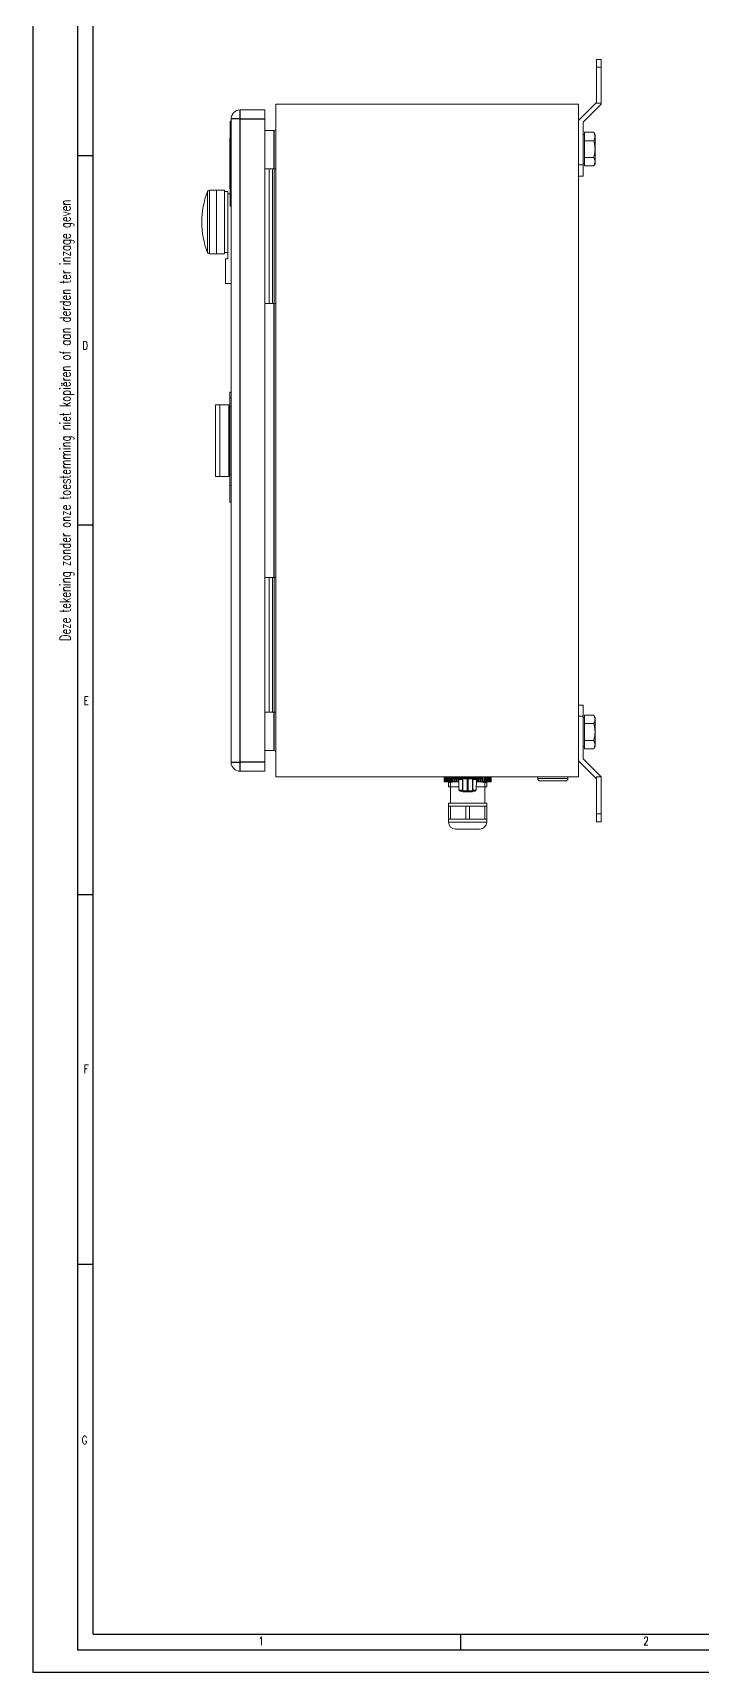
# Model space of a CAD drawing. Extents: x 4137 to 28680, y 2446 to 6814.
# Drawn here: x 6142 to 6441, y 3765 to 4496 of the extents above; entities that cross this region are included whole.
import ezdxf

# ---------------------------------------------------------------- set-up
doc = ezdxf.new("R2010")
doc.units = 0
doc.header["$LTSCALE"] = 0.5
doc.layers.get('0').update_dxf_attribs({"linetype": 'CONTINUOUS'})
doc.layers.add('DIM', color=5, linetype='CONTINUOUS')
doc.layers.add('VOL', color=2, linetype='CONTINUOUS')
doc.styles.get("Standard").update_dxf_attribs({"font": 'simplex.shx'})

msp = doc.modelspace()

# ---------------------------------------------------------------- linework, layer by layer
at = {"color": 7, "linetype": 'Continuous'}
for p, q in [((6142.15, 4952.93), (6142.15, 3764.93)), ((6162.15, 4942.93), (6162.15, 3774.93)), ((6169.15, 3781.93), (6169.15, 4935.93)), ((6169.15, 3781.93), (7436.75, 3781.93)), ((6162.15, 3774.93), (7814.15, 3774.93)), ((6142.15, 3764.93), (7824.15, 3764.93))]:
    msp.add_line(p, q, dxfattribs=at)
at = {"color": 7, "linetype": 'Continuous', "lineweight": 15}
for p, q in [((6393.62, 4484.29), (6395.62, 4484.29)), ((6393.62, 4480.78), (6393.62, 4484.29)), ((6395.62, 4484.29), (6395.62, 4480.78)), ((6393.62, 4480.78), (6395.62, 4480.78)), ((6393.62, 4465.12), (6393.62, 4480.78)), ((6395.62, 4480.78), (6395.62, 4464.84)), ((6245.62, 4461.79), (6234.62, 4461.79)), ((6245.62, 4457.79), (6245.62, 4461.79)), ((6250.62, 4164.29), (6250.62, 4464.29)), ((6250.62, 4464.29), (6385.62, 4464.29)), ((6385.62, 4457.12), (6393.62, 4465.12)), ((6385.62, 4164.29), (6385.62, 4464.29)), ((6387.62, 4456.29), (6395.62, 4464.29)), ((6393.62, 4464.84), (6393.62, 4465.12)), ((6395.62, 4464.84), (6393.62, 4464.84)), ((6395.62, 4464.84), (6395.62, 4464.29)), ((6230.12, 4418.79), (6230.12, 4456.79)), ((6230.62, 4456.79), (6230.12, 4456.79)), ((6230.62, 4457.79), (6230.62, 4170.79)), ((6245.62, 4457.79), (6245.62, 4170.79)), ((6387.62, 4437.29), (6387.62, 4456.29)), ((6230.02, 4449.19), (6230.12, 4449.19)), ((6230.02, 4449.19), (6230.02, 4446.91)), ((6230.02, 4446.91), (6230.12, 4446.91)), ((6230.02, 4446.91), (6230.02, 4438.93)), ((6249.82, 4452.54), (6245.62, 4452.54)), ((6388.22, 4450.79), (6387.62, 4450.79)), ((6388.22, 4449.92), (6388.22, 4451.8)), ((6388.22, 4451.8), (6392.34, 4451.8)), ((6388.22, 4448.04), (6388.22, 4449.92)), ((6388.22, 4448.04), (6392.34, 4448.04)), ((6388.22, 4444.29), (6388.22, 4448.04)), ((6392.92, 4450.79), (6392.34, 4451.8)), ((6392.92, 4449.92), (6392.92, 4450.79)), ((6392.92, 4444.29), (6392.92, 4449.92)), ((6230.02, 4438.93), (6230.12, 4438.93)), ((6230.02, 4438.93), (6230.02, 4436.65)), ((6388.22, 4440.54), (6388.22, 4444.29)), ((6388.22, 4440.54), (6392.34, 4440.54)), ((6388.22, 4438.66), (6388.22, 4440.54)), ((6388.22, 4436.78), (6388.22, 4438.66)), ((6392.92, 4438.66), (6392.92, 4444.29)), ((6392.92, 4437.79), (6392.92, 4438.66)), ((6230.02, 4436.65), (6230.12, 4436.65)), ((6230.02, 4436.65), (6230.02, 4428.67)), ((6245.62, 4435.44), (6247.62, 4435.44)), ((6247.62, 4375.44), (6247.62, 4435.44)), ((6247.62, 4435.44), (6249.12, 4435.44)), ((6249.12, 4435.44), (6249.12, 4375.44)), ((6249.12, 4435.44), (6249.82, 4435.44)), ((6249.82, 4375.44), (6249.82, 4435.44)), ((6249.82, 4435.44), (6250.62, 4435.44)), ((6385.62, 4437.29), (6387.62, 4437.29)), ((6385.62, 4432.29), (6387.62, 4432.29)), ((6387.62, 4437.79), (6388.22, 4437.79)), ((6387.62, 4432.29), (6387.62, 4437.29)), ((6388.22, 4436.78), (6392.34, 4436.78)), ((6392.34, 4436.78), (6392.92, 4437.79)), ((6224.12, 4426.04), (6220.97, 4426.04)), ((6224.12, 4411.79), (6224.12, 4426.04)), ((6227.62, 4426.03), (6224.12, 4426.03)), ((6227.62, 4411.79), (6227.62, 4426.03)), ((6229.12, 4425.37), (6227.62, 4425.37)), ((6229.12, 4424.29), (6229.12, 4425.37)), ((6230.12, 4424.29), (6229.12, 4424.29)), ((6229.12, 4395.29), (6229.12, 4424.29)), ((6230.02, 4428.67), (6230.02, 4426.39)), ((6230.02, 4428.67), (6230.12, 4428.67)), ((6230.02, 4426.39), (6230.12, 4426.39)), ((6230.62, 4418.79), (6230.12, 4418.79)), ((6224.12, 4397.54), (6224.12, 4411.79)), ((6227.62, 4397.55), (6227.62, 4411.79)), ((6220.97, 4397.54), (6224.12, 4397.54)), ((6224.12, 4397.55), (6227.62, 4397.55)), ((6227.62, 4398.22), (6229.12, 4398.22)), ((6228.12, 4384.29), (6228.12, 4395.29)), ((6228.12, 4395.29), (6229.12, 4395.29)), ((6230.62, 4384.29), (6228.12, 4384.29)), ((6245.62, 4375.44), (6247.62, 4375.44)), ((6247.62, 4375.44), (6249.12, 4375.44)), ((6249.82, 4375.44), (6249.12, 4375.44)), ((6249.82, 4375.44), (6250.62, 4375.44)), ((6223.62, 4298.29), (6223.62, 4330.29)), ((6223.62, 4330.29), (6225.62, 4330.29)), ((6225.62, 4298.29), (6225.62, 4330.29)), ((6225.62, 4330.29), (6229.62, 4330.29)), ((6229.62, 4298.29), (6229.62, 4330.29)), ((6229.62, 4329.29), (6230.62, 4329.29)), ((6230.62, 4335.92), (6230.11, 4335.92)), ((6230.11, 4333.42), (6230.11, 4335.92)), ((6230.62, 4333.42), (6230.11, 4333.42)), ((6230.11, 4294.29), (6230.11, 4333.42)), ((6223.62, 4298.29), (6225.62, 4298.29)), ((6225.62, 4298.29), (6229.62, 4298.29)), ((6229.62, 4299.29), (6230.62, 4299.29)), ((6230.11, 4286.79), (6230.11, 4294.29)), ((6230.62, 4294.29), (6230.11, 4294.29)), ((6230.62, 4286.79), (6230.11, 4286.79)), ((6245.62, 4253.14), (6247.62, 4253.14)), ((6247.62, 4193.14), (6247.62, 4253.14)), ((6247.62, 4253.14), (6249.12, 4253.14)), ((6249.12, 4253.14), (6249.12, 4193.14)), ((6249.12, 4253.14), (6249.82, 4253.14)), ((6249.82, 4193.14), (6249.82, 4253.14)), ((6249.82, 4253.14), (6250.62, 4253.14)), ((6245.62, 4193.14), (6247.62, 4193.14)), ((6247.62, 4193.14), (6249.12, 4193.14)), ((6249.82, 4193.14), (6249.12, 4193.14)), ((6249.82, 4193.14), (6250.62, 4193.14)), ((6385.62, 4196.29), (6387.62, 4196.29)), ((6385.62, 4191.29), (6387.62, 4191.29)), ((6387.62, 4191.29), (6387.62, 4196.29)), ((6387.62, 4191.29), (6387.62, 4172.29)), ((6388.22, 4190.79), (6387.62, 4190.79)), ((6388.22, 4189.92), (6388.22, 4191.8)), ((6388.22, 4191.8), (6392.34, 4191.8)), ((6392.92, 4190.79), (6392.34, 4191.8)), ((6392.92, 4189.92), (6392.92, 4190.79)), ((6388.22, 4188.04), (6388.22, 4189.92)), ((6388.22, 4184.29), (6388.22, 4188.04)), ((6388.22, 4188.04), (6392.34, 4188.04)), ((6388.22, 4180.54), (6388.22, 4184.29)), ((6392.92, 4184.29), (6392.92, 4189.92)), ((6392.92, 4178.66), (6392.92, 4184.29)), ((6245.62, 4176.04), (6249.82, 4176.04)), ((6387.62, 4177.79), (6388.22, 4177.79)), ((6388.22, 4180.54), (6392.34, 4180.54)), ((6388.22, 4178.66), (6388.22, 4180.54)), ((6388.22, 4176.78), (6388.22, 4178.66)), ((6388.22, 4176.78), (6392.34, 4176.78)), ((6392.34, 4176.78), (6392.92, 4177.79)), ((6392.92, 4177.79), (6392.92, 4178.66)), ((6245.62, 4166.79), (6245.62, 4170.79)), ((6393.62, 4163.46), (6385.62, 4171.46)), ((6387.62, 4172.29), (6395.62, 4164.29)), ((6234.62, 4166.79), (6245.62, 4166.79)), ((6250.62, 4164.29), (6385.62, 4164.29)), ((6325.6, 4164.29), (6325.6, 4162)), ((6325.6, 4162), (6325.61, 4162)), ((6325.61, 4164.29), (6325.61, 4162)), ((6325.61, 4162), (6325.68, 4162)), ((6325.68, 4162), (6325.68, 4164.29)), ((6325.68, 4162), (6325.73, 4162)), ((6325.73, 4164.29), (6325.73, 4162)), ((6325.73, 4162), (6325.87, 4162)), ((6325.87, 4162), (6325.87, 4164.29)), ((6325.87, 4162), (6325.96, 4162)), ((6325.96, 4164.29), (6325.96, 4162)), ((6325.96, 4162), (6326.17, 4162)), ((6326.17, 4162), (6326.17, 4164.29)), ((6326.17, 4162), (6326.31, 4162)), ((6326.31, 4164.29), (6326.31, 4162)), ((6326.31, 4162), (6326.58, 4162)), ((6326.58, 4162), (6326.58, 4164.29)), ((6326.58, 4162), (6326.77, 4162)), ((6326.77, 4164.29), (6326.77, 4162)), ((6326.77, 4162), (6327.09, 4162)), ((6327.09, 4162), (6327.09, 4164.29)), ((6327.09, 4162), (6327.31, 4162)), ((6327.31, 4164.29), (6327.31, 4162)), ((6327.32, 4164.29), (6327.32, 4162)), ((6327.32, 4162), (6327.7, 4162)), ((6327.62, 4161.83), (6328.44, 4161.83)), ((6327.62, 4159.79), (6327.62, 4161.83)), ((6327.7, 4162), (6327.7, 4164.29)), ((6327.7, 4162), (6327.91, 4162)), ((6327.91, 4164.29), (6327.91, 4162)), ((6327.98, 4164.29), (6327.98, 4162)), ((6327.98, 4162), (6328.41, 4162)), ((6328.41, 4162), (6328.41, 4164.29)), ((6328.41, 4162), (6328.6, 4162)), ((6328.44, 4161.83), (6330.23, 4162)), ((6328.44, 4159.79), (6328.44, 4161.83)), ((6328.6, 4164.29), (6328.6, 4162)), ((6328.6, 4162), (6328.72, 4162)), ((6328.72, 4164.29), (6328.72, 4162)), ((6328.72, 4162), (6329.2, 4162)), ((6329.2, 4162), (6329.2, 4164.29)), ((6329.2, 4162), (6329.37, 4162)), ((6329.37, 4164.29), (6329.37, 4162)), ((6329.37, 4162), (6329.54, 4162)), ((6329.54, 4164.29), (6329.54, 4162)), ((6329.54, 4162), (6330.06, 4162)), ((6329.92, 4163.89), (6329.92, 4164.29)), ((6329.92, 4163.89), (6330.92, 4163.89)), ((6329.92, 4163.79), (6329.92, 4163.39)), ((6330.92, 4163.79), (6329.92, 4163.79)), ((6330.92, 4163.39), (6329.92, 4163.39)), ((6330.06, 4163.79), (6330.06, 4163.89)), ((6330.06, 4162), (6330.06, 4163.39)), ((6330.06, 4162), (6330.21, 4162)), ((6330.21, 4163.89), (6330.21, 4163.79)), ((6330.21, 4163.39), (6330.21, 4162)), ((6330.21, 4162), (6330.44, 4162)), ((6330.44, 4163.89), (6330.44, 4163.79)), ((6330.44, 4163.39), (6330.44, 4162)), ((6330.44, 4162), (6330.99, 4162)), ((6330.92, 4163.89), (6330.92, 4164.29)), ((6330.92, 4163.89), (6341.32, 4163.89)), ((6330.92, 4163.39), (6330.92, 4163.79)), ((6341.32, 4163.79), (6330.92, 4163.79)), ((6341.32, 4163.39), (6330.92, 4163.39)), ((6330.99, 4163.79), (6330.99, 4163.89)), ((6330.99, 4162), (6330.99, 4163.39)), ((6330.99, 4162), (6331.12, 4162)), ((6331.12, 4163.89), (6331.12, 4163.79)), ((6331.12, 4163.39), (6331.12, 4162)), ((6331.12, 4162), (6331.5, 4162)), ((6331.39, 4163.89), (6331.39, 4163.79)), ((6331.39, 4163.39), (6331.39, 4162)), ((6331.39, 4162), (6331.98, 4162)), ((6331.98, 4163.79), (6331.98, 4163.89)), ((6331.98, 4162), (6331.98, 4163.35)), ((6331.98, 4162), (6332.08, 4162)), ((6332.08, 4163.89), (6332.08, 4163.79)), ((6332.08, 4163.24), (6332.08, 4162)), ((6332.12, 4163.1), (6332.25, 4158.38)), ((6332.4, 4163.89), (6332.4, 4163.79)), ((6332.92, 4163.79), (6332.92, 4163.89)), ((6333.78, 4158.09), (6333.78, 4163.39)), ((6334.03, 4163.39), (6334.03, 4158.09)), ((6334.62, 4163.89), (6334.62, 4163.79)), ((6335.87, 4158.09), (6335.87, 4163.39)), ((6336.37, 4163.39), (6336.37, 4158.09)), ((6337.62, 4163.79), (6337.62, 4163.89)), ((6338.21, 4158.09), (6338.21, 4163.39)), ((6338.42, 4163.1), (6340.11, 4163.1)), ((6338.46, 4163.39), (6338.46, 4158.09)), ((6339.31, 4163.89), (6339.31, 4163.79)), ((6339.51, 4163.79), (6339.51, 4163.89)), ((6339.83, 4163.79), (6339.83, 4163.89)), ((6339.95, 4163.89), (6339.95, 4163.79)), ((6340.11, 4163.1), (6339.98, 4158.38)), ((6340.08, 4162), (6340.53, 4162)), ((6340.42, 4162), (6340.81, 4162)), ((6340.53, 4163.79), (6340.53, 4163.89)), ((6340.53, 4162), (6340.53, 4163.39)), ((6340.81, 4163.79), (6340.81, 4163.89)), ((6340.81, 4162), (6340.81, 4163.39)), ((6340.95, 4162), (6340.81, 4162)), ((6340.95, 4163.89), (6340.95, 4163.79)), ((6340.95, 4163.39), (6340.95, 4162)), ((6340.95, 4162), (6341.5, 4162)), ((6341.32, 4163.89), (6341.32, 4164.29)), ((6341.32, 4163.89), (6342.32, 4163.89)), ((6341.32, 4163.39), (6341.32, 4163.79)), ((6342.32, 4163.79), (6341.32, 4163.79)), ((6342.32, 4163.39), (6341.32, 4163.39)), ((6341.37, 4162), (6341.74, 4162)), ((6341.5, 4163.79), (6341.5, 4163.89)), ((6341.5, 4162), (6341.5, 4163.39)), ((6341.74, 4163.79), (6341.74, 4163.89)), ((6341.74, 4162), (6341.74, 4163.39)), ((6341.9, 4162), (6341.74, 4162)), ((6341.9, 4163.89), (6341.9, 4163.79)), ((6341.9, 4163.39), (6341.9, 4162)), ((6341.9, 4162), (6342.41, 4162)), ((6342.32, 4164.29), (6342.32, 4163.89)), ((6342.32, 4163.39), (6342.32, 4163.79)), ((6342.41, 4162), (6342.41, 4164.29)), ((6342.41, 4162), (6342.6, 4162)), ((6342.6, 4162), (6342.6, 4164.29)), ((6342.79, 4162), (6342.6, 4162)), ((6342.79, 4164.29), (6342.79, 4162)), ((6342.79, 4162), (6343.26, 4162)), ((6343.26, 4162), (6343.26, 4164.29)), ((6343.26, 4162), (6343.4, 4162)), ((6343.4, 4162), (6343.4, 4164.29)), ((6343.61, 4162), (6343.4, 4162)), ((6343.61, 4164.29), (6343.61, 4162)), ((6343.61, 4162), (6344.03, 4162)), ((6343.79, 4159.79), (6343.79, 4161.83)), ((6343.79, 4161.83), (6344.62, 4161.83)), ((6344.03, 4162), (6344.03, 4164.29)), ((6344.11, 4162), (6344.11, 4164.29)), ((6344.34, 4162), (6344.11, 4162)), ((6344.34, 4164.29), (6344.34, 4162)), ((6344.34, 4162), (6344.71, 4162)), ((6344.62, 4159.79), (6344.62, 4161.83)), ((6344.71, 4162), (6344.71, 4164.29)), ((6344.74, 4162), (6344.74, 4164.29)), ((6344.98, 4162), (6344.74, 4162)), ((6344.98, 4164.29), (6344.98, 4162)), ((6344.98, 4162), (6345.29, 4162)), ((6345.29, 4162), (6345.29, 4164.29)), ((6345.52, 4162), (6345.29, 4162)), ((6345.52, 4164.29), (6345.52, 4162)), ((6345.52, 4162), (6345.78, 4162)), ((6345.78, 4162), (6345.78, 4164.29)), ((6345.97, 4162), (6345.78, 4162)), ((6345.97, 4164.29), (6345.97, 4162)), ((6345.97, 4162), (6346.16, 4162)), ((6346.16, 4162), (6346.16, 4164.29)), ((6346.3, 4162), (6346.16, 4162)), ((6346.3, 4164.29), (6346.3, 4162)), ((6346.3, 4162), (6346.42, 4162)), ((6346.42, 4162), (6346.42, 4164.29)), ((6346.52, 4162), (6346.42, 4162)), ((6346.52, 4164.29), (6346.52, 4162)), ((6346.52, 4162), (6346.58, 4162)), ((6346.58, 4162), (6346.58, 4164.29)), ((6346.63, 4162), (6346.58, 4162)), ((6346.63, 4164.29), (6346.63, 4162)), ((6367.37, 4164.29), (6367.37, 4163.49)), ((6368.37, 4162.49), (6379.87, 4162.49)), ((6380.87, 4163.49), (6380.87, 4164.29)), ((6395.62, 4164.29), (6393.62, 4164.29)), ((6393.62, 4164.29), (6393.62, 4163.46)), ((6393.62, 4147.8), (6393.62, 4163.46)), ((6395.62, 4164.29), (6395.62, 4147.8)), ((6328.44, 4159.79), (6327.62, 4159.79)), ((6332.21, 4159.79), (6328.44, 4159.79)), ((6328.46, 4159.79), (6328.46, 4152.55)), ((6333.2, 4157.89), (6333.82, 4157.89)), ((6335.87, 4158.09), (6334.03, 4158.09)), ((6334.28, 4157.59), (6336.12, 4157.59)), ((6336.12, 4157.84), (6336.12, 4157.59)), ((6336.12, 4157.59), (6337.96, 4157.59)), ((6338.21, 4158.09), (6336.37, 4158.09)), ((6338.41, 4157.89), (6339.03, 4157.89)), ((6343.79, 4159.79), (6340.02, 4159.79)), ((6343.77, 4152.55), (6343.77, 4159.79)), ((6344.62, 4159.79), (6343.79, 4159.79)), ((6327.62, 4152.55), (6327.62, 4151.24)), ((6327.62, 4152.55), (6340.37, 4152.55)), ((6327.62, 4145.46), (6327.62, 4151.24)), ((6328.44, 4151.24), (6327.62, 4151.24)), ((6328.44, 4145.46), (6328.44, 4151.24)), ((6331.87, 4151.24), (6328.44, 4151.24)), ((6335.29, 4151.24), (6331.87, 4151.24)), ((6335.29, 4145.46), (6335.29, 4151.24)), ((6336.94, 4151.24), (6335.29, 4151.24)), ((6336.94, 4145.46), (6336.94, 4151.24)), ((6340.37, 4151.24), (6336.94, 4151.24)), ((6340.37, 4152.55), (6344.62, 4152.55)), ((6343.79, 4151.24), (6340.37, 4151.24)), ((6343.79, 4145.46), (6343.79, 4151.24)), ((6344.62, 4151.24), (6343.79, 4151.24)), ((6344.62, 4151.24), (6344.62, 4152.55)), ((6344.62, 4145.46), (6344.62, 4151.24)), ((6395.62, 4147.8), (6393.62, 4147.8)), ((6393.62, 4144.29), (6393.62, 4147.8)), ((6395.62, 4144.29), (6395.62, 4147.8)), ((6327.62, 4145.46), (6327.62, 4144.15)), ((6327.62, 4145.46), (6328.44, 4145.46)), ((6328.44, 4145.46), (6331.87, 4145.46)), ((6330.76, 4141), (6338.79, 4141)), ((6331.87, 4145.46), (6335.29, 4145.46)), ((6335.29, 4145.46), (6336.94, 4145.46)), ((6336.94, 4145.46), (6340.37, 4145.46)), ((6338.79, 4141), (6341.47, 4141)), ((6340.37, 4145.46), (6343.79, 4145.46)), ((6343.79, 4145.46), (6344.62, 4145.46)), ((6344.62, 4144.15), (6344.62, 4145.46)), ((6393.62, 4144.29), (6395.62, 4144.29))]:
    msp.add_line(p, q, dxfattribs=at)
at = {"color": 8, "linetype": 'Continuous', "lineweight": 15}
for p, q in [((6220.04, 4398.19), (6220.04, 4425.39)), ((6332.12, 4163.1), (6333.78, 4163.1)), ((6334.3, 4163.79), (6334.3, 4163.89)), ((6338.3, 4163.79), (6338.3, 4163.89)), ((6367.37, 4163.49), (6380.87, 4163.49)), ((6332.25, 4158.38), (6333.78, 4158.38)), ((6338.46, 4158.38), (6339.98, 4158.38)), ((6327.62, 4144.15), (6340.37, 4144.15)), ((6340.37, 4144.15), (6344.62, 4144.15))]:
    msp.add_line(p, q, dxfattribs=at)
at = {"color": 8, "linetype": 'Continuous', "lineweight": 15, "flags": 128}
msp.add_lwpolyline([(6338.47, 4163.39), (6338.46, 4163.38), (6338.46, 4163.38)], dxfattribs=at)
at = {"color": 7, "linetype": 'Continuous', "lineweight": 15}
for centre, radius, start, end in [((6234.62, 4457.79), 4, 90, 180), ((6249.82, 4453.34), 0.8, 270, 0), ((6256.25, 4411.79), 38.69, 159.41647, 200.58353), ((6220.97, 4425.04), 1, 90.01874, 159.41647), ((6220.97, 4398.54), 1, 200.58353, 270.01874), ((6249.82, 4175.24), 0.8, 0, 90), ((6234.62, 4170.79), 4, 180, 270), ((6331.82, 4163.09), 0.3, 1.5, 90), ((6340.41, 4163.09), 0.3, 90, 178.5), ((6368.37, 4163.49), 1, 180, 270), ((6379.87, 4163.49), 1, 270, 0), ((6332.75, 4158.39), 0.5, 181.5, 270), ((6334.28, 4158.09), 0.5, 180, 210), ((6334.28, 4158.09), 0.5, 210, 270), ((6337.96, 4158.09), 0.5, 270, 330), ((6337.96, 4158.09), 0.5, 330, 0), ((6339.48, 4158.39), 0.5, 270, 358.5), ((6330.76, 4144.15), 3.15, 180, 270), ((6341.47, 4144.15), 3.15, 270, 0)]:
    msp.add_arc(centre, radius, start, end, dxfattribs=at)
for centre, major_axis, start_param, end_param in [((6334.28, 4158.09), (0.483, 0.483), 1.832596, 2.356194), ((6336.12, 4158.09), (0.483, -0.483), 4.45059, 4.974188), ((6336.12, 4158.09), (0.483, 0.483), 4.45059, 4.974188), ((6337.96, 4158.09), (0.483, -0.483), 0.785398, 1.308997)]:
    msp.add_ellipse(centre, major_axis=major_axis, ratio=0.267949, start_param=start_param, end_param=end_param, dxfattribs=at)
for points, knots in [([(6392.34, 4451.8), (6392.5, 4451.49), (6392.82, 4450.88), (6392.89, 4450.24), (6392.92, 4449.92)], [0, 0, 0, 0, 0.495459, 1, 1, 1, 1]), ([(6392.92, 4449.92), (6392.92, 4449.88), (6392.91, 4449.24), (6392.61, 4448.62), (6392.34, 4448.04)], [0, 0, 0, 0, 0.070213, 1, 1, 1, 1]), ([(6392.34, 4448.04), (6392.57, 4447.11), (6392.88, 4445.87), (6392.91, 4444.6), (6392.92, 4444.29)], [0, 0, 0, 0, 0.758147, 1, 1, 1, 1]), ([(6392.92, 4444.29), (6392.84, 4443.3), (6392.75, 4442.03), (6392.41, 4440.81), (6392.34, 4440.54)], [0, 0, 0, 0, 0.776286, 1, 1, 1, 1]), ([(6392.34, 4440.54), (6392.5, 4440.23), (6392.82, 4439.62), (6392.89, 4438.98), (6392.92, 4438.66)], [0, 0, 0, 0, 0.49546, 1, 1, 1, 1]), ([(6392.92, 4438.66), (6392.92, 4438.62), (6392.91, 4437.98), (6392.61, 4437.36), (6392.34, 4436.78)], [0, 0, 0, 0, 0.070217, 1, 1, 1, 1]), ([(6392.34, 4191.8), (6392.5, 4191.49), (6392.82, 4190.88), (6392.89, 4190.24), (6392.92, 4189.92)], [0, 0, 0, 0, 0.495459, 1, 1, 1, 1]), ([(6392.92, 4189.92), (6392.92, 4189.88), (6392.91, 4189.24), (6392.61, 4188.62), (6392.34, 4188.04)], [0, 0, 0, 0, 0.070215, 1, 1, 1, 1]), ([(6392.34, 4188.04), (6392.57, 4187.11), (6392.88, 4185.87), (6392.91, 4184.6), (6392.92, 4184.29)], [0, 0, 0, 0, 0.758149, 1, 1, 1, 1]), ([(6392.92, 4184.29), (6392.84, 4183.3), (6392.75, 4182.03), (6392.41, 4180.81), (6392.34, 4180.54)], [0, 0, 0, 0, 0.776287, 1, 1, 1, 1]), ([(6392.34, 4180.54), (6392.5, 4180.23), (6392.82, 4179.62), (6392.89, 4178.98), (6392.92, 4178.66)], [0, 0, 0, 0, 0.495458, 1, 1, 1, 1]), ([(6392.92, 4178.66), (6392.92, 4178.62), (6392.91, 4177.98), (6392.61, 4177.36), (6392.34, 4176.78)], [0, 0, 0, 0, 0.070215, 1, 1, 1, 1]), ([(6327.62, 4162), (6327.62, 4161.97), (6327.62, 4161.92), (6327.62, 4161.84), (6327.62, 4161.83)], [0, 0, 0, 0, 0.801312, 1, 1, 1, 1]), ([(6342, 4162), (6342.54, 4161.96), (6343.14, 4161.91), (6343.73, 4161.83), (6343.79, 4161.83)], [0, 0, 0, 0, 0.897934, 1, 1, 1, 1]), ([(6332.75, 4157.89), (6332.75, 4157.89), (6332.76, 4157.89), (6332.86, 4157.89), (6333.01, 4157.89), (6333.22, 4157.89), (6333.46, 4157.89), (6333.69, 4157.89), (6333.84, 4157.89), (6333.88, 4157.89)], [0, 0, 0, 0, 0.1543293, 0.3083737, 0.4627041, 0.6167484, 0.7710784, 0.925123, 1, 1, 1, 1]), ([(6338.33, 4157.89), (6338.48, 4157.89), (6338.79, 4157.89), (6339.18, 4157.89), (6339.44, 4157.89), (6339.47, 4157.89), (6339.48, 4157.89)], [0, 0, 0, 0, 0.242004, 0.5, 0.757996, 1, 1, 1, 1])]:
    msp.add_open_spline(points, degree=3, knots=knots, dxfattribs=at)
at = {"color": 8, "linetype": 'Continuous', "lineweight": 15}
for points, knots in [([(6220.97, 4411.79), (6220.97, 4412.72), (6220.97, 4414.59), (6220.97, 4417.28), (6220.97, 4419.76), (6220.97, 4421.93), (6220.97, 4423.72), (6220.97, 4425.03), (6220.97, 4425.88), (6220.97, 4425.99), (6220.97, 4426.04)], [0, 0, 0, 0, 0.1249995, 0.25, 0.3750003, 0.5000001, 0.6250001, 0.7500002, 0.875, 1, 1, 1, 1]), ([(6220.97, 4397.54), (6220.97, 4397.59), (6220.97, 4397.7), (6220.97, 4398.55), (6220.97, 4399.86), (6220.97, 4401.65), (6220.97, 4403.82), (6220.97, 4406.3), (6220.97, 4408.99), (6220.97, 4410.86), (6220.97, 4411.79)], [0, 0, 0, 0, 0.125, 0.25, 0.375, 0.5, 0.625, 0.75, 0.875, 1, 1, 1, 1])]:
    msp.add_open_spline(points, degree=3, knots=knots, dxfattribs=at)
at = {"layer": 'DIM', "color": 7}
for p, q in [((6169.15, 4441.36), (6162.15, 4441.36)), ((6169.15, 4276.5), (6162.15, 4276.5)), ((6169.15, 4111.65), (6162.15, 4111.65)), ((6169.15, 3946.79), (6162.15, 3946.79))]:
    msp.add_line(p, q, dxfattribs=at)
at = {"layer": 'DIM', "color": 7, "linetype": 'Continuous'}
msp.add_line((6332.95, 3781.93), (6332.95, 3774.93), dxfattribs=at)
at = {"layer": 'VOL'}
for p, q in [((6234.62, 4457.79), (6234.62, 4461.79)), ((6234.62, 4457.79), (6230.62, 4457.79)), ((6234.62, 4170.79), (6234.62, 4457.79)), ((6234.62, 4457.79), (6245.62, 4457.79)), ((6249.82, 4435.44), (6249.82, 4452.54)), ((6249.82, 4253.14), (6249.82, 4375.44)), ((6249.82, 4176.04), (6249.82, 4193.14)), ((6230.62, 4170.79), (6234.62, 4170.79)), ((6245.62, 4170.79), (6234.62, 4170.79)), ((6234.62, 4166.79), (6234.62, 4170.79))]:
    msp.add_line(p, q, dxfattribs=at)

# ---------------------------------------------------------------- texts
at = {"color": 7, "linetype": 'Continuous', "width": 0.69375}
msp.add_text('Deze tekening zonder onze toestemming niet kopiëren of aan derden ter inzage geven', height=4.7625, rotation=90, dxfattribs=at).set_placement((6159.04, 4224.8))
at = {"color": 7, "linetype": 'Continuous', "width": 0.75}
msp.add_text('1', height=3.7, dxfattribs=at).set_placement((6242.79, 3777))
at = {"layer": 'DIM', "color": 7, "width": 0.75}
for s, p in [('D', (6164.3, 4354.84)), ('E', (6164.81, 4196.42)), ('2', (6414.48, 3777))]:
    msp.add_text(s, height=3.7, dxfattribs=at).set_placement(p)
at = {"layer": 'VOL', "color": 7, "width": 0.75}
for s, p in [('F', (6164.93, 4032.08)), ('G', (6163.97, 3866.63))]:
    msp.add_text(s, height=3.7, dxfattribs=at).set_placement(p)

doc.saveas('drawing.dxf')
